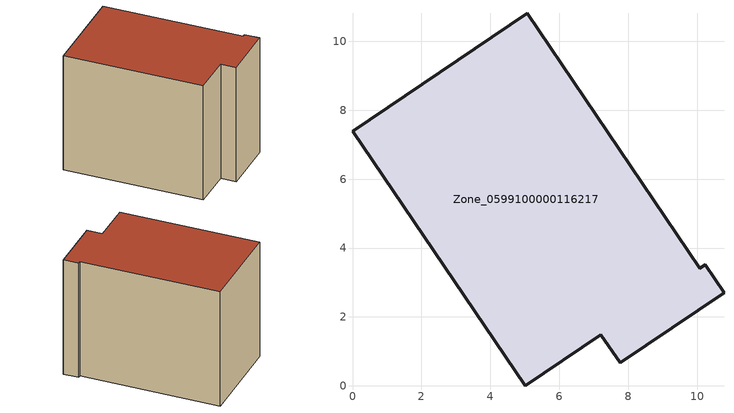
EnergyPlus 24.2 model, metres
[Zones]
Zone_0599100000116217
 floor ground (C_G): 7.21,1.48 5.01,0 0,7.39 5.07,10.82 10.08,3.41 10.23,3.52 10.78,2.71 7.77,0.67 z0
 wall outside (C_F): 5.07,10.82 0,7.39 5.01,0 7.21,1.48 7.77,0.67 10.78,2.71 10.23,3.52 10.08,3.41 5.07,10.82 z0:7.86
 roof outside (C_R): 7.77,0.67 10.78,2.71 10.23,3.52 10.08,3.41 5.07,10.82 0,7.39 5.01,0 7.21,1.48 z7.86
[BUILDING]
Pand.0599100000116217: North Axis=0; Terrain=City; Loads Convergence Tolerance Value=0.04; Temperature Convergence Tolerance Value=0.4; Solar Distribution=FullExterior; Maximum Number of Warmup Days=25; Minimum Number of Warmup Days=1
[Site:Location]
Rotterdam.The.Hague.AP_ZH_NLD Design_Conditions: Latitude=51.96; Longitude=4.45; Time Zone=1; Elevation=-4.5
[SITE:GROUNDTEMPERATURE:BUILDINGSURFACE]
18, 18, 18, 18, 18, 18, 18, 18, 18, 18, 18, 18
[MATERIAL] Thermal Absorptance=0.9; Solar Absorptance=0.7; Visible Absorptance=0.7
Name | Roughness | Thickness | Conductivity | Density | Specific Heat
G.TI.1965-1974 | MediumSmooth | 0.15 | 0.882353 | 540 | 1210
F.TI.1965-1974 | Rough | 0.3 | 0.697674 | 1920 | 840
R.TI.1965-1974 | MediumRough | 0.2 | 0.232558 | 1500 | 1000
[CONSTRUCTION]
C_G: G.TI.1965-1974
C_F: F.TI.1965-1974
C_R: R.TI.1965-1974
[ZONE]
Zone_0599100000116217: Type=1; Multiplier=1; Ceiling Height=Autocalculate; Volume=Autocalculate; Floor Area=autocalculate; Part of Total Floor Area=Yes
[ZONEINFILTRATION:DESIGNFLOWRATE]
Infil_Zone_0599100000116217: Zone or ZoneList or Space or SpaceList=Zone_0599100000116217; Schedule=AlwaysOn; Design Flow Rate Calculation Method=Flow/Area; Flow Rate per Floor Area=0.003; Constant Term Coefficient=1; Temperature Term Coefficient=0; Velocity Term Coefficient=0; Velocity Squared Term Coefficient=0
[HVACTEMPLATE:ZONE:IDEALLOADSAIRSYSTEM]
Zone_0599100000116217: Maximum Heating Supply Air Temperature=50; Minimum Cooling Supply Air Temperature=13; Maximum Heating Supply Air Humidity Ratio=0.0156; Minimum Cooling Supply Air Humidity Ratio=0.0077; Heating Limit=NoLimit; Cooling Limit=NoLimit; Dehumidification Control Type=ConstantSensibleHeatRatio; Cooling Sensible Heat Ratio=0.7; Dehumidification Setpoint=60; Humidification Control Type=None; Humidification Setpoint=30; Outdoor Air Method=None; Outdoor Air Flow Rate per Person=0.00944; Outdoor Air Flow Rate per Zone Floor Area=0; Outdoor Air Flow Rate per Zone=0; Demand Controlled Ventilation Type=None; Outdoor Air Economizer Type=NoEconomizer; Heat Recovery Type=None; Sensible Heat Recovery Effectiveness=0.7; Latent Heat Recovery Effectiveness=0.65
[ZONECONTROL:THERMOSTAT]
ThermostatControl_Zone_0599100000116217: Zone or ZoneList=Zone_0599100000116217; Control Type Schedule=DualSetpointControlType; Control 1=Thermostat_Zone_0599100000116217; Temperature Difference Between Cutout And Setpoint=0
[THERMOSTATSETPOINT:DUALSETPOINT]
Thermostat_Zone_0599100000116217: Heating Setpoint Temperature Schedule=HeatingSetpoint_Zone_0599100000116217; Cooling Setpoint Temperature Schedule=CoolingSetpoint_Zone_0599100000116217
[SCHEDULE:COMPACT]
HeatingSetpoint_Zone_0599100000116217: Through: 12/31, For: AllDays, Until: 24:00, 21
CoolingSetpoint_Zone_0599100000116217: Through: 12/31, For: AllDays, Until: 24:00, 24
DualSetpointControlType: Through: 12/31, For: AllDays, Until: 24:00, 4
AlwaysOn: Through: 12/31, For: AllDays, Until: 24:00, 1
